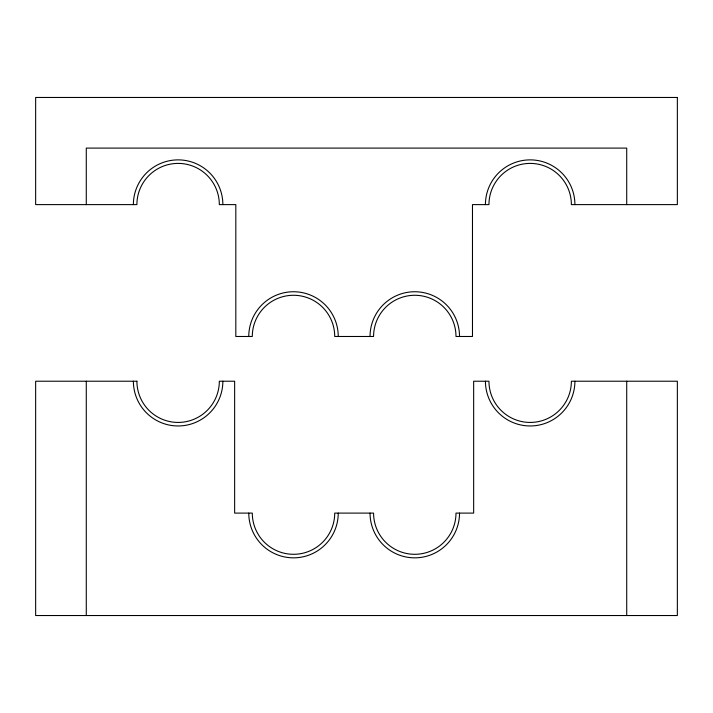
<?xml version="1.0" encoding="UTF-8"?>
<svg xmlns="http://www.w3.org/2000/svg" width="713" height="713" viewBox="0 0 713 713"><rect width="100%" height="100%" fill="white"/><g stroke="black" fill="none" stroke-linecap="round" stroke-linejoin="round"><path stroke-width="1.07" d="M626.718 204.613L626.718 148.099L86.282 148.099L86.282 204.613M626.718 381.223L626.718 615.533M86.282 381.223L86.282 615.533M338.247 513.102A44.741 44.741 0 0 1 293.506 557.842A44.741 44.741 0 0 1 248.766 513.102M459.529 513.102A44.741 44.741 0 0 1 414.779 557.842A44.741 44.741 0 0 1 370.038 513.102M222.866 381.223A44.741 44.741 0 0 1 178.116 425.964A44.741 44.741 0 0 1 133.376 381.223M574.91 381.223A44.741 44.741 0 0 1 530.169 425.964A44.741 44.741 0 0 1 485.428 381.223M248.766 336.483A44.741 44.741 0 0 1 293.506 291.742A44.741 44.741 0 0 1 338.247 336.483M485.428 204.613A44.741 44.741 0 0 1 530.169 159.872A44.741 44.741 0 0 1 574.91 204.613M133.376 204.613A44.741 44.741 0 0 1 178.116 159.872A44.741 44.741 0 0 1 222.866 204.613M370.038 336.483A44.741 44.741 0 0 1 414.779 291.742A44.741 44.741 0 0 1 459.529 336.483M677.35 97.467L35.65 97.467L35.65 204.613L136.905 204.613A41.211 41.211 0 0 1 178.116 163.402A41.211 41.211 0 0 1 219.328 204.613L235.816 204.613L235.816 336.483L252.295 336.483A41.211 41.211 0 0 1 293.506 295.271A41.211 41.211 0 0 1 334.718 336.483L373.576 336.483A41.211 41.211 0 0 1 414.779 295.271A41.211 41.211 0 0 1 455.99 336.483L472.478 336.483L472.478 204.613L488.958 204.613A41.211 41.211 0 0 1 530.169 163.402A41.211 41.211 0 0 1 571.38 204.613L677.35 204.613L677.35 97.467M136.905 381.223L35.65 381.223L35.65 615.533L677.35 615.533L677.35 381.223L571.38 381.223A41.211 41.211 0 0 1 530.169 422.435A41.211 41.211 0 0 1 488.958 381.223L473.655 381.223L473.655 513.102L455.99 513.102A41.211 41.211 0 0 1 414.779 554.304A41.211 41.211 0 0 1 373.576 513.102L334.718 513.102A41.211 41.211 0 0 1 293.506 554.304A41.211 41.211 0 0 1 252.295 513.102L234.639 513.102L234.639 381.223L219.328 381.223A41.211 41.211 0 0 1 178.116 422.435A41.211 41.211 0 0 1 136.905 381.223"/></g></svg>
